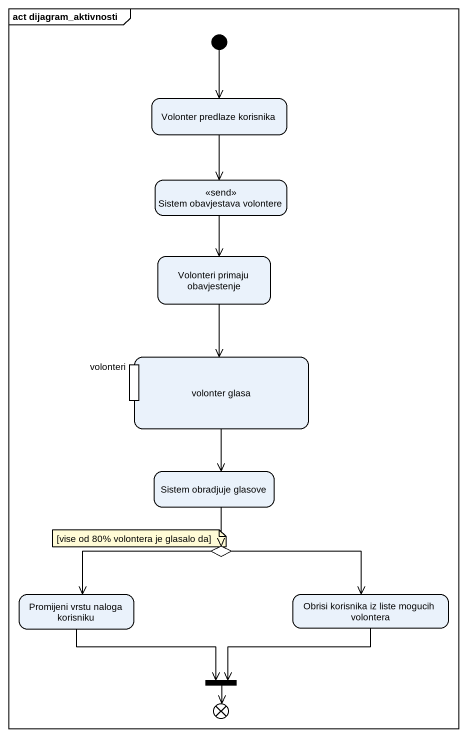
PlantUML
@startuml
mainframe act dijagram_aktivnosti
hide empty description
state "Volonter predlaze korisnika" as Volonter_predlaze_korisnika
state "Sistem obavjestava volontere" as Sistem_obavjestava_volontere <<send>>
state "Volonteri primaju obavjestenje" as Volonteri_primaju
state "volonter glasa" as volonter_glasa {
  state volonteri <<inputPin>>
}
state "Sistem obradjuje glasove" as Sistem_obradjuje_glasove
state choice1 <<choice>>
state "Promijeni vrstu naloga korisniku" as Promijeni_vrstu_naloga
state "Obrisi korisnika iz liste mogucih volontera" as Obrisi_korisnika_iz_liste
state fork1 <<join>>
state flowfinal1 <<end>>
[*] --> Volonter_predlaze_korisnika
Volonter_predlaze_korisnika --> Sistem_obavjestava_volontere
Sistem_obavjestava_volontere --> Volonteri_primaju
Volonteri_primaju --> volonter_glasa
volonter_glasa --> Sistem_obradjuje_glasove
Sistem_obradjuje_glasove --> choice1
choice1 -left-> Promijeni_vrstu_naloga
choice1 -right-> Obrisi_korisnika_iz_liste
Promijeni_vrstu_naloga -right-> fork1
Obrisi_korisnika_iz_liste -left-> fork1
fork1 --> flowfinal1
note as N1
  [vise od 80% volontera je glasalo da]
end note
@enduml
